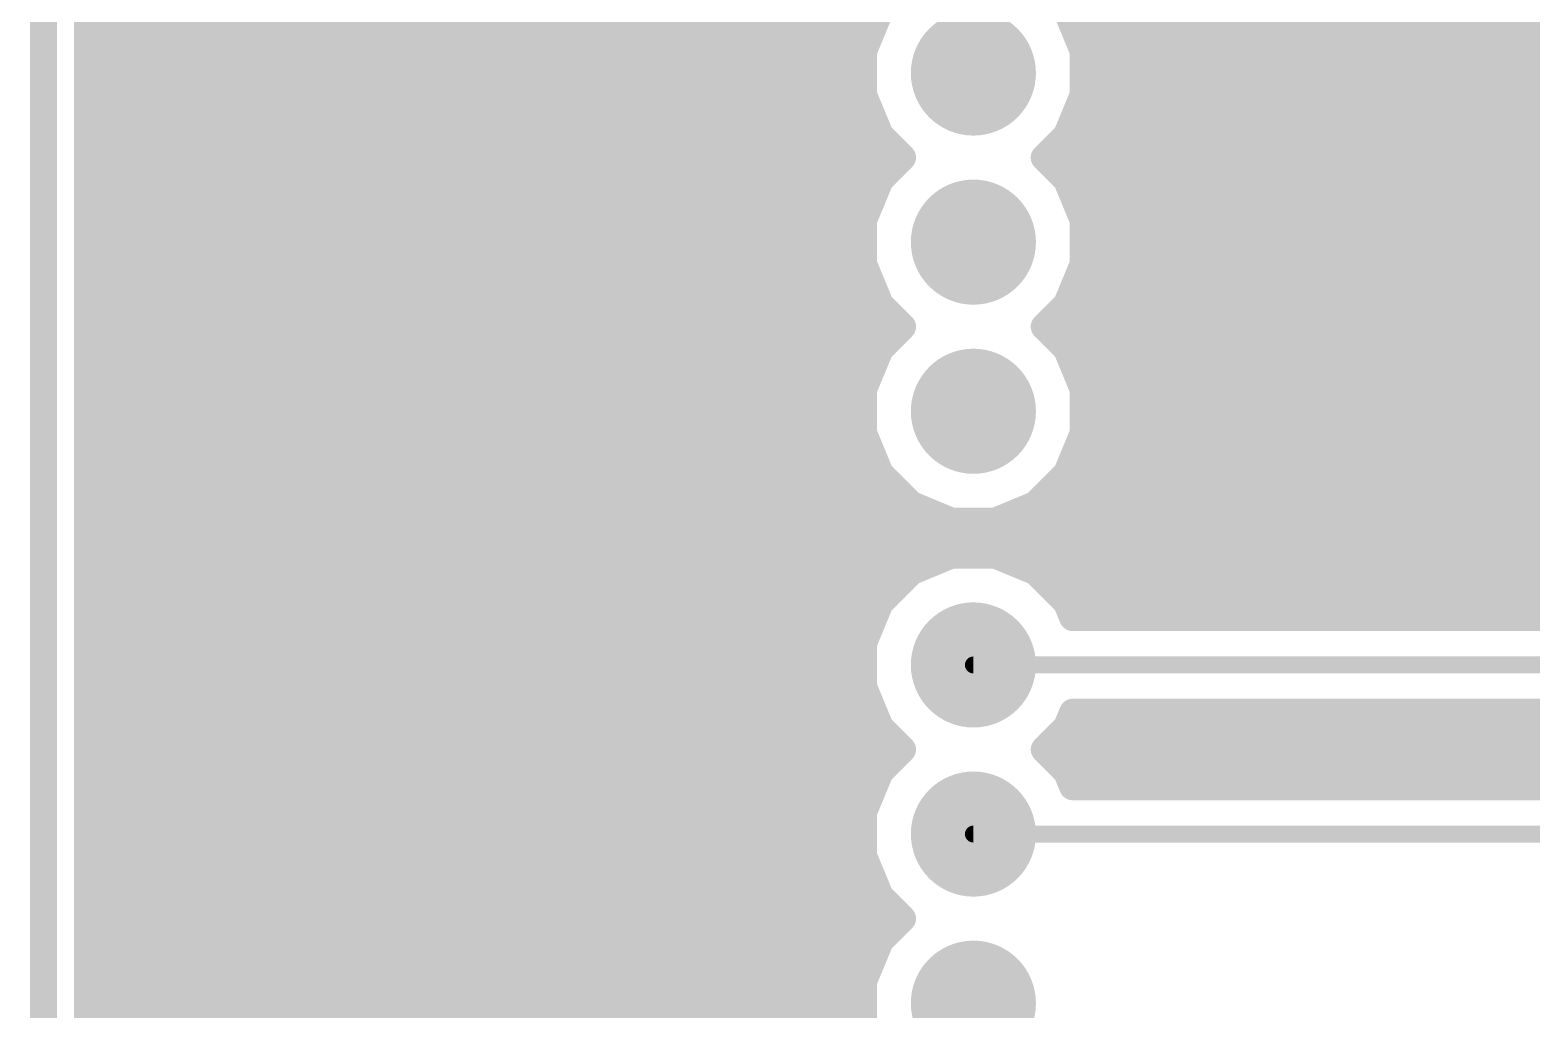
# Model space of a CAD drawing. Extents: x -0.2 to 78.9, y -2.7 to 86.6.
# Drawn here: x -0.2 to 22.36, y 27.84 to 42.56 of the extents above; entities that cross this region are included whole.
import ezdxf

# ---------------------------------------------------------------- set-up
doc = ezdxf.new("R2010")
doc.units = 0
for name, color, linetype in [('16', 174, 'CONTINUOUS'), ('17', 94, 'CONTINUOUS'), ('20', 178, 'CONTINUOUS')]:
    doc.layers.add(name, color=color, linetype=linetype)

# ---------------------------------------------------------------- blocks, each defined once
blk = doc.blocks.new('ROUNDP')
at = {"const_width": 0.5}
blk.add_lwpolyline([(0, -0.25, 1), (0, 0.25, 1), (0, -0.25)], format="xyb", dxfattribs=at)

msp = doc.modelspace()

# ---------------------------------------------------------------- linework, layer by layer
at = {"layer": '16'}
for points, const_width in [([(0.6603, -1.8796), (0.6603, 85.6996)], 0.4064), ([(0.6603, 42.672), (12.4986, 42.672)], 0.4064), ([(12.5703, 42.8452), (12.319, 42.2384)], 0.4064), ([(15.6209, 42.2384), (15.3696, 42.8452)], 0.4064), ([(15.4414, 42.672), (52.8422, 42.672)], 0.4064), ([(0.6603, 42.2656), (12.3303, 42.2656)], 0.4064), ([(12.319, 42.2384), (12.319, 41.5815)], 0.4064), ([(15.6097, 42.2656), (53.2486, 42.2656)], 0.4064), ([(15.6209, 41.5815), (15.6209, 42.2384)], 0.4064), ([(0.6603, 41.8592), (12.319, 41.8592)], 0.4064), ([(15.6209, 41.8592), (53.655, 41.8592)], 0.4064), ([(12.319, 41.5815), (12.5703, 40.9747)], 0.4064), ([(15.3696, 40.9747), (15.6209, 41.5815)], 0.4064), ([(0.6603, 41.4528), (12.3722, 41.4528)], 0.4064), ([(15.5676, 41.4528), (54.0614, 41.4528)], 0.4064), ([(0.6603, 41.0464), (12.5406, 41.0464)], 0.4064), ([(12.5703, 40.9747), (12.9051, 40.64)], 0.4064), ([(15.0348, 40.64), (15.3696, 40.9747)], 0.4064), ([(15.3992, 41.0464), (54.4678, 41.0464)], 0.4064), ([(0.6603, 40.64), (12.9051, 40.64)], 0.4064), ([(12.9051, 40.64), (12.5703, 40.3052)], 0.4064), ([(15.3696, 40.3052), (15.0348, 40.64)], 0.4064), ([(15.0348, 40.64), (54.8742, 40.64)], 0.4064), ([(0.6603, 40.2336), (12.5407, 40.2336)], 0.4064), ([(12.5703, 40.3052), (12.319, 39.6984)], 0.4064), ([(15.6209, 39.6984), (15.3696, 40.3052)], 0.4064), ([(15.3993, 40.2336), (46.5962, 40.2336)], 0.4064), ([(0.6603, 39.8272), (12.3724, 39.8272)], 0.4064), ([(15.5676, 39.8272), (45.934, 39.8272)], 0.4064), ([(12.319, 39.6984), (12.319, 39.0415)], 0.4064), ([(15.6209, 39.0415), (15.6209, 39.6984)], 0.4064), ([(0.6603, 39.4208), (12.319, 39.4208)], 0.4064), ([(15.6209, 39.4208), (45.6563, 39.4208)], 0.4064), ([(0.6603, 39.0144), (12.3302, 39.0144)], 0.4064), ([(12.319, 39.0415), (12.5703, 38.4347)], 0.4064), ([(15.3696, 38.4347), (15.6209, 39.0415)], 0.4064), ([(15.6096, 39.0144), (45.524, 39.0144)], 0.4064), ([(0.6603, 38.608), (12.4985, 38.608)], 0.4064), ([(12.5703, 38.4347), (12.9051, 38.1)], 0.4064), ([(15.0348, 38.1), (15.3696, 38.4347)], 0.4064), ([(15.4413, 38.608), (45.2223, 38.608)], 0.4064), ([(0.6603, 38.2016), (12.8034, 38.2016)], 0.4064), ([(15.1364, 38.2016), (44.8159, 38.2016)], 0.4064), ([(12.9051, 38.1), (12.5703, 37.7652)], 0.4064), ([(15.3696, 37.7652), (15.0348, 38.1)], 0.4064), ([(0.6603, 37.7952), (12.6003, 37.7952)], 0.4064), ([(12.5703, 37.7652), (12.319, 37.1584)], 0.4064), ([(15.3396, 37.7952), (44.4095, 37.7952)], 0.4064), ([(15.6209, 37.1584), (15.3696, 37.7652)], 0.4064), ([(0.6603, 37.3888), (12.4145, 37.3888)], 0.4064), ([(15.5255, 37.3888), (44.0031, 37.3888)], 0.4064), ([(12.319, 37.1584), (12.319, 36.5015)], 0.4064), ([(15.6209, 36.5015), (15.6209, 37.1584)], 0.4064), ([(0.6603, 36.9824), (12.319, 36.9824)], 0.4064), ([(15.6209, 36.9824), (43.5967, 36.9824)], 0.4064), ([(0.6603, 36.576), (12.319, 36.576)], 0.4064), ([(12.319, 36.5015), (12.5703, 35.8947)], 0.4064), ([(15.3696, 35.8947), (15.6209, 36.5015)], 0.4064), ([(15.6209, 36.576), (43.1903, 36.576)], 0.4064), ([(0.6603, 36.1696), (12.4564, 36.1696)], 0.4064), ([(15.4834, 36.1696), (42.7839, 36.1696)], 0.4064), ([(0.6603, 35.7632), (12.7018, 35.7632)], 0.4064), ([(12.5703, 35.8947), (13.0347, 35.4303)], 0.4064), ([(14.9052, 35.4303), (15.3696, 35.8947)], 0.4064), ([(15.2381, 35.7632), (42.3775, 35.7632)], 0.4064), ([(0.6603, 35.3568), (13.2121, 35.3568)], 0.4064), ([(13.0347, 35.4303), (13.6415, 35.179)], 0.4064), ([(14.2984, 35.179), (14.9052, 35.4303)], 0.4064), ([(14.7277, 35.3568), (41.9711, 35.3568)], 0.4064), ([(13.6415, 35.179), (14.2984, 35.179)], 0.4064), ([(0.6603, 34.9504), (41.5647, 34.9504)], 0.4064), ([(13.6415, 34.6709), (13.0347, 34.4196)], 0.4064), ([(14.2984, 34.6709), (13.6415, 34.6709)], 0.4064), ([(14.9052, 34.4196), (14.2984, 34.6709)], 0.4064), ([(0.6603, 34.544), (13.3351, 34.544)], 0.4064), ([(13.0347, 34.4196), (12.5703, 33.9552)], 0.4064), ([(14.6049, 34.544), (41.1583, 34.544)], 0.4064), ([(15.3696, 33.9552), (14.9052, 34.4196)], 0.4064), ([(0.6603, 34.1376), (12.7527, 34.1376)], 0.4064), ([(15.1872, 34.1376), (40.7519, 34.1376)], 0.4064), ([(12.5703, 33.9552), (12.319, 33.3484)], 0.4064), ([(15.4624, 33.7311), (15.3696, 33.9552)], 0.4064), ([(0.6603, 33.7312), (12.4776, 33.7312)], 0.4064), ([(15.4624, 33.7312), (40.3455, 33.7312)], 0.4064), ([(40.3454, 33.7311), (15.4624, 33.7311)], 0.4064), ([(0.6603, 33.3248), (12.319, 33.3248)], 0.4064), ([(12.319, 33.3484), (12.319, 32.6915)], 0.4064), ([(0.6603, 32.9184), (12.319, 32.9184)], 0.4064), ([(13.97, 33.02), (40.64, 33.02)], 0.254), ([(12.319, 32.6915), (12.5703, 32.0847)], 0.4064), ([(0.6603, 32.512), (12.3933, 32.512)], 0.4064), ([(15.3696, 32.0847), (15.4624, 32.3088)], 0.4064), ([(15.4624, 32.3088), (40.7814, 32.3088)], 0.4064), ([(0.6603, 32.1056), (12.5616, 32.1056)], 0.4064), ([(12.5703, 32.0847), (12.9051, 31.75)], 0.4064), ([(15.0348, 31.75), (15.3696, 32.0847)], 0.4064), ([(15.3782, 32.1056), (45.7952, 32.1056)], 0.4064), ([(0.6603, 31.6992), (12.8543, 31.6992)], 0.4064), ([(12.9051, 31.75), (12.5703, 31.4152)], 0.4064), ([(15.3696, 31.4152), (15.0348, 31.75)], 0.4064), ([(15.0856, 31.6992), (45.9409, 31.6992)], 0.4064), ([(12.5703, 31.4152), (12.319, 30.8084)], 0.4064), ([(15.4624, 31.1911), (15.3696, 31.4152)], 0.4064), ([(0.6603, 31.2928), (12.5197, 31.2928)], 0.4064), ([(15.4203, 31.2928), (46.3279, 31.2928)], 0.4064), ([(29.0946, 31.1911), (15.4624, 31.1911)], 0.4064), ([(0.6603, 30.8864), (12.3514, 30.8864)], 0.4064), ([(12.319, 30.8084), (12.319, 30.1515)], 0.4064), ([(0.6603, 30.48), (12.319, 30.48)], 0.4064), ([(13.97, 30.48), (29.21, 30.48)], 0.254), ([(0.6603, 30.0736), (12.3512, 30.0736)], 0.4064), ([(12.319, 30.1515), (12.5703, 29.5447)], 0.4064), ([(0.6603, 29.6672), (12.5195, 29.6672)], 0.4064), ([(12.5703, 29.5447), (12.9051, 29.21)], 0.4064), ([(0.6603, 29.2608), (12.8542, 29.2608)], 0.4064), ([(12.9051, 29.21), (12.5703, 28.8752)], 0.4064), ([(0.6603, 28.8544), (12.5617, 28.8544)], 0.4064), ([(12.5703, 28.8752), (12.319, 28.2684)], 0.4064), ([(0.6603, 28.448), (12.3934, 28.448)], 0.4064), ([(12.319, 28.2684), (12.319, 27.6115)], 0.4064), ([(0.6603, 28.0416), (12.319, 28.0416)], 0.4064), ([(0.6603, 27.6352), (12.319, 27.6352)], 0.4064)]:
    msp.add_lwpolyline(points, dxfattribs=dict(at, const_width=const_width))
for points, const_width in [([(0.6603, 42.7736, 1), (0.6603, 42.5704)], 0.2032), ([(12.4986, 42.5704, 1), (12.4986, 42.7736)], 0.2032), ([(15.4414, 42.7736, 1), (15.4414, 42.5704)], 0.2032), ([(0.6603, 42.3672, 1), (0.6603, 42.164)], 0.2032), ([(12.4206, 42.2384, 1), (12.2174, 42.2384)], 0.2032), ([(12.3303, 42.164, 1), (12.3303, 42.3672)], 0.2032), ([(15.6097, 42.3672, 1), (15.6097, 42.164)], 0.2032), ([(15.7225, 42.2384, 1), (15.5193, 42.2384)], 0.2032), ([(12.2251, 42.2773, 1), (12.4129, 42.1995)], 0.2032), ([(15.527, 42.1995, 1), (15.7148, 42.2773)], 0.2032), ([(0.6603, 41.9608, 1), (0.6603, 41.7576)], 0.2032), ([(12.319, 41.7576, 1), (12.319, 41.9608)], 0.2032), ([(15.6209, 41.9608, 1), (15.6209, 41.7576)], 0.2032), ([(12.4129, 41.6204, 1), (12.2251, 41.5426)], 0.2032), ([(15.7148, 41.5426, 1), (15.527, 41.6204)], 0.2032), ([(0.6603, 41.5544, 1), (0.6603, 41.3512)], 0.2032), ([(12.2174, 41.5815, 1), (12.4206, 41.5815)], 0.2032), ([(12.3722, 41.3512, 1), (12.3722, 41.5544)], 0.2032), ([(15.5676, 41.5544, 1), (15.5676, 41.3512)], 0.2032), ([(15.5193, 41.5815, 1), (15.7225, 41.5815)], 0.2032), ([(0.6603, 41.148, 1), (0.6603, 40.9448)], 0.2032), ([(12.6421, 41.0466, 1), (12.4985, 40.9028)], 0.2032), ([(12.4764, 40.9358, 1), (12.6642, 41.0136)], 0.2032), ([(12.5406, 40.9448, 1), (12.5406, 41.148)], 0.2032), ([(15.2757, 41.0136, 1), (15.4635, 40.9358)], 0.2032), ([(15.3992, 41.148, 1), (15.3992, 40.9448)], 0.2032), ([(15.4414, 40.9028, 1), (15.2978, 41.0466)], 0.2032), ([(0.6603, 40.7416, 1), (0.6603, 40.5384)], 0.2032), ([(12.9769, 40.5682, 1), (12.8333, 40.7118)], 0.2032), ([(12.8333, 40.5681, 1), (12.9769, 40.7119)], 0.2032), ([(12.9051, 40.5384, 1), (12.9051, 40.7416)], 0.2032), ([(15.0348, 40.7416, 1), (15.0348, 40.5384)], 0.2032), ([(14.963, 40.7119, 1), (15.1066, 40.5681)], 0.2032), ([(15.1066, 40.7118, 1), (14.963, 40.5682)], 0.2032), ([(0.6603, 40.3352, 1), (0.6603, 40.132)], 0.2032), ([(12.4985, 40.377, 1), (12.6421, 40.2334)], 0.2032), ([(12.6642, 40.2663, 1), (12.4764, 40.3441)], 0.2032), ([(12.5407, 40.132, 1), (12.5407, 40.3352)], 0.2032), ([(15.4635, 40.3441, 1), (15.2757, 40.2663)], 0.2032), ([(15.3993, 40.3352, 1), (15.3993, 40.132)], 0.2032), ([(15.2978, 40.2334, 1), (15.4414, 40.377)], 0.2032), ([(0.6603, 39.9288, 1), (0.6603, 39.7256)], 0.2032), ([(12.3724, 39.7256, 1), (12.3724, 39.9288)], 0.2032), ([(15.5676, 39.9288, 1), (15.5676, 39.7256)], 0.2032), ([(12.4206, 39.6984, 1), (12.2174, 39.6984)], 0.2032), ([(12.2251, 39.7373, 1), (12.4129, 39.6595)], 0.2032), ([(15.7225, 39.6984, 1), (15.5193, 39.6984)], 0.2032), ([(15.527, 39.6595, 1), (15.7148, 39.7373)], 0.2032), ([(0.6603, 39.5224, 1), (0.6603, 39.3192)], 0.2032), ([(12.319, 39.3192, 1), (12.319, 39.5224)], 0.2032), ([(15.6209, 39.5224, 1), (15.6209, 39.3192)], 0.2032), ([(0.6603, 39.116, 1), (0.6603, 38.9128)], 0.2032), ([(12.4129, 39.0804, 1), (12.2251, 39.0026)], 0.2032), ([(12.2174, 39.0415, 1), (12.4206, 39.0415)], 0.2032), ([(12.3302, 38.9128, 1), (12.3302, 39.116)], 0.2032), ([(15.6096, 39.116, 1), (15.6096, 38.9128)], 0.2032), ([(15.5193, 39.0415, 1), (15.7225, 39.0415)], 0.2032), ([(15.7148, 39.0026, 1), (15.527, 39.0804)], 0.2032), ([(0.6603, 38.7096, 1), (0.6603, 38.5064)], 0.2032), ([(12.6421, 38.5066, 1), (12.4985, 38.3628)], 0.2032), ([(12.4985, 38.5064, 1), (12.4985, 38.7096)], 0.2032), ([(15.4414, 38.3628, 1), (15.2978, 38.5066)], 0.2032), ([(15.4413, 38.7096, 1), (15.4413, 38.5064)], 0.2032), ([(0.6603, 38.3032, 1), (0.6603, 38.1)], 0.2032), ([(12.4764, 38.3958, 1), (12.6642, 38.4736)], 0.2032), ([(12.8034, 38.1, 1), (12.8034, 38.3032)], 0.2032), ([(15.1364, 38.3032, 1), (15.1364, 38.1)], 0.2032), ([(15.2757, 38.4736, 1), (15.4635, 38.3958)], 0.2032), ([(12.9769, 38.0282, 1), (12.8333, 38.1718)], 0.2032), ([(12.8333, 38.0281, 1), (12.9769, 38.1719)], 0.2032), ([(14.963, 38.1719, 1), (15.1066, 38.0281)], 0.2032), ([(15.1066, 38.1718, 1), (14.963, 38.0282)], 0.2032), ([(0.6603, 37.8968, 1), (0.6603, 37.6936)], 0.2032), ([(12.4985, 37.837, 1), (12.6421, 37.6934)], 0.2032), ([(12.6642, 37.7263, 1), (12.4764, 37.8041)], 0.2032), ([(12.6003, 37.6936, 1), (12.6003, 37.8968)], 0.2032), ([(15.3396, 37.8968, 1), (15.3396, 37.6936)], 0.2032), ([(15.4635, 37.8041, 1), (15.2757, 37.7263)], 0.2032), ([(15.2978, 37.6934, 1), (15.4414, 37.837)], 0.2032), ([(0.6603, 37.4904, 1), (0.6603, 37.2872)], 0.2032), ([(12.4145, 37.2872, 1), (12.4145, 37.4904)], 0.2032), ([(15.5255, 37.4904, 1), (15.5255, 37.2872)], 0.2032), ([(12.4206, 37.1584, 1), (12.2174, 37.1584)], 0.2032), ([(12.2251, 37.1973, 1), (12.4129, 37.1195)], 0.2032), ([(15.7225, 37.1584, 1), (15.5193, 37.1584)], 0.2032), ([(15.527, 37.1195, 1), (15.7148, 37.1973)], 0.2032), ([(0.6603, 37.084, 1), (0.6603, 36.8808)], 0.2032), ([(12.319, 36.8808, 1), (12.319, 37.084)], 0.2032), ([(15.6209, 37.084, 1), (15.6209, 36.8808)], 0.2032), ([(0.6603, 36.6776, 1), (0.6603, 36.4744)], 0.2032), ([(12.4129, 36.5404, 1), (12.2251, 36.4626)], 0.2032), ([(12.2174, 36.5015, 1), (12.4206, 36.5015)], 0.2032), ([(12.319, 36.4744, 1), (12.319, 36.6776)], 0.2032), ([(15.6209, 36.6776, 1), (15.6209, 36.4744)], 0.2032), ([(15.5193, 36.5015, 1), (15.7225, 36.5015)], 0.2032), ([(15.7148, 36.4626, 1), (15.527, 36.5404)], 0.2032), ([(0.6603, 36.2712, 1), (0.6603, 36.068)], 0.2032), ([(12.4564, 36.068, 1), (12.4564, 36.2712)], 0.2032), ([(15.4834, 36.2712, 1), (15.4834, 36.068)], 0.2032), ([(0.6603, 35.8648, 1), (0.6603, 35.6616)], 0.2032), ([(12.6421, 35.9665, 1), (12.4985, 35.8229)], 0.2032), ([(12.4764, 35.8558, 1), (12.6642, 35.9336)], 0.2032), ([(12.7018, 35.6616, 1), (12.7018, 35.8648)], 0.2032), ([(15.2381, 35.8648, 1), (15.2381, 35.6616)], 0.2032), ([(15.2757, 35.9336, 1), (15.4635, 35.8558)], 0.2032), ([(15.4414, 35.8229, 1), (15.2978, 35.9665)], 0.2032), ([(0.6603, 35.4584, 1), (0.6603, 35.2552)], 0.2032), ([(13.0736, 35.5242, 1), (12.9958, 35.3364)], 0.2032), ([(12.9629, 35.3585, 1), (13.1065, 35.5021)], 0.2032), ([(13.2121, 35.2552, 1), (13.2121, 35.4584)], 0.2032), ([(14.7277, 35.4584, 1), (14.7277, 35.2552)], 0.2032), ([(14.8334, 35.5021, 1), (14.977, 35.3585)], 0.2032), ([(14.9441, 35.3364, 1), (14.8663, 35.5242)], 0.2032), ([(13.6415, 35.2806, 1), (13.6415, 35.0774)], 0.2032), ([(13.6026, 35.0851, 1), (13.6804, 35.2729)], 0.2032), ([(14.2595, 35.2729, 1), (14.3373, 35.0851)], 0.2032), ([(14.2984, 35.0774, 1), (14.2984, 35.2806)], 0.2032), ([(0.6603, 35.052, 1), (0.6603, 34.8488)], 0.2032), ([(13.6415, 34.7725, 1), (13.6415, 34.5693)], 0.2032), ([(13.6804, 34.577, 1), (13.6026, 34.7648)], 0.2032), ([(14.3373, 34.7648, 1), (14.2595, 34.577)], 0.2032), ([(14.2984, 34.5693, 1), (14.2984, 34.7725)], 0.2032), ([(0.6603, 34.6456, 1), (0.6603, 34.4424)], 0.2032), ([(12.9958, 34.5135, 1), (13.0736, 34.3257)], 0.2032), ([(13.1065, 34.3478, 1), (12.9629, 34.4914)], 0.2032), ([(13.3351, 34.4424, 1), (13.3351, 34.6456)], 0.2032), ([(14.6049, 34.6456, 1), (14.6049, 34.4424)], 0.2032), ([(14.977, 34.4914, 1), (14.8334, 34.3478)], 0.2032), ([(14.8663, 34.3257, 1), (14.9441, 34.5135)], 0.2032), ([(0.6603, 34.2392, 1), (0.6603, 34.036)], 0.2032), ([(12.7527, 34.036, 1), (12.7527, 34.2392)], 0.2032), ([(15.1872, 34.2392, 1), (15.1872, 34.036)], 0.2032), ([(12.4985, 34.027, 1), (12.6421, 33.8834)], 0.2032), ([(12.6642, 33.9163, 1), (12.4764, 33.9941)], 0.2032), ([(15.4635, 33.9941, 1), (15.2757, 33.9163)], 0.2032), ([(15.2978, 33.8834, 1), (15.4414, 34.027)], 0.2032), ([(0.6603, 33.8328, 1), (0.6603, 33.6296)], 0.2032), ([(12.4776, 33.6296, 1), (12.4776, 33.8328)], 0.2032), ([(15.4624, 33.8328, 1), (15.4624, 33.6296)], 0.2032), ([(15.4624, 33.8327, 1), (15.4624, 33.6295)], 0.2032), ([(15.3685, 33.6922, 1), (15.5563, 33.77)], 0.2032), ([(0.6603, 33.4264, 1), (0.6603, 33.2232)], 0.2032), ([(12.4206, 33.3484, 1), (12.2174, 33.3484)], 0.2032), ([(12.2251, 33.3873, 1), (12.4129, 33.3095)], 0.2032), ([(12.319, 33.2232, 1), (12.319, 33.4264)], 0.2032), ([(0.6603, 33.02, 1), (0.6603, 32.8168)], 0.2032), ([(12.319, 32.8168, 1), (12.319, 33.02)], 0.2032), ([(13.97, 33.0835, 1), (13.97, 32.9565)], 0.127), ([(12.4129, 32.7304, 1), (12.2251, 32.6526)], 0.2032), ([(12.2174, 32.6915, 1), (12.4206, 32.6915)], 0.2032), ([(0.6603, 32.6136, 1), (0.6603, 32.4104)], 0.2032), ([(12.3933, 32.4104, 1), (12.3933, 32.6136)], 0.2032), ([(15.4624, 32.4104, 1), (15.4624, 32.2072)], 0.2032), ([(15.5563, 32.2699, 1), (15.3685, 32.3477)], 0.2032), ([(0.6603, 32.2072, 1), (0.6603, 32.004)], 0.2032), ([(12.6421, 32.1566, 1), (12.4985, 32.0128)], 0.2032), ([(12.5616, 32.004, 1), (12.5616, 32.2072)], 0.2032), ([(15.3782, 32.2072, 1), (15.3782, 32.004)], 0.2032), ([(15.4414, 32.0128, 1), (15.2978, 32.1566)], 0.2032), ([(12.4764, 32.0458, 1), (12.6642, 32.1236)], 0.2032), ([(15.2757, 32.1236, 1), (15.4635, 32.0458)], 0.2032), ([(0.6603, 31.8008, 1), (0.6603, 31.5976)], 0.2032), ([(12.9769, 31.6782, 1), (12.8333, 31.8218)], 0.2032), ([(12.8333, 31.6781, 1), (12.9769, 31.8219)], 0.2032), ([(12.8543, 31.5976, 1), (12.8543, 31.8008)], 0.2032), ([(14.963, 31.8219, 1), (15.1066, 31.6781)], 0.2032), ([(15.1066, 31.8218, 1), (14.963, 31.6782)], 0.2032), ([(15.0856, 31.8008, 1), (15.0856, 31.5976)], 0.2032), ([(12.6642, 31.3763, 1), (12.4764, 31.4541)], 0.2032), ([(15.4635, 31.4541, 1), (15.2757, 31.3763)], 0.2032), ([(0.6603, 31.3944, 1), (0.6603, 31.1912)], 0.2032), ([(12.4985, 31.487, 1), (12.6421, 31.3434)], 0.2032), ([(12.5197, 31.1912, 1), (12.5197, 31.3944)], 0.2032), ([(15.2978, 31.3434, 1), (15.4414, 31.487)], 0.2032), ([(15.4203, 31.3944, 1), (15.4203, 31.1912)], 0.2032), ([(15.4624, 31.2927, 1), (15.4624, 31.0895)], 0.2032), ([(15.3685, 31.1522, 1), (15.5563, 31.23)], 0.2032), ([(0.6603, 30.988, 1), (0.6603, 30.7848)], 0.2032), ([(12.4206, 30.8084, 1), (12.2174, 30.8084)], 0.2032), ([(12.2251, 30.8473, 1), (12.4129, 30.7695)], 0.2032), ([(12.3514, 30.7848, 1), (12.3514, 30.988)], 0.2032), ([(0.6603, 30.5816, 1), (0.6603, 30.3784)], 0.2032), ([(12.319, 30.3784, 1), (12.319, 30.5816)], 0.2032), ([(13.97, 30.5435, 1), (13.97, 30.4165)], 0.127), ([(0.6603, 30.1752, 1), (0.6603, 29.972)], 0.2032), ([(12.4129, 30.1904, 1), (12.2251, 30.1126)], 0.2032), ([(12.2174, 30.1515, 1), (12.4206, 30.1515)], 0.2032), ([(12.3512, 29.972, 1), (12.3512, 30.1752)], 0.2032), ([(0.6603, 29.7688, 1), (0.6603, 29.5656)], 0.2032), ([(12.5195, 29.5656, 1), (12.5195, 29.7688)], 0.2032), ([(12.6421, 29.6166, 1), (12.4985, 29.4728)], 0.2032), ([(12.4764, 29.5058, 1), (12.6642, 29.5836)], 0.2032), ([(0.6603, 29.3624, 1), (0.6603, 29.1592)], 0.2032), ([(12.9769, 29.1382, 1), (12.8333, 29.2818)], 0.2032), ([(12.8333, 29.1381, 1), (12.9769, 29.2819)], 0.2032), ([(12.8542, 29.1592, 1), (12.8542, 29.3624)], 0.2032), ([(0.6603, 28.956, 1), (0.6603, 28.7528)], 0.2032), ([(12.4985, 28.947, 1), (12.6421, 28.8034)], 0.2032), ([(12.6642, 28.8363, 1), (12.4764, 28.9141)], 0.2032), ([(12.5617, 28.7528, 1), (12.5617, 28.956)], 0.2032), ([(0.6603, 28.5496, 1), (0.6603, 28.3464)], 0.2032), ([(12.4206, 28.2684, 1), (12.2174, 28.2684)], 0.2032), ([(12.3934, 28.3464, 1), (12.3934, 28.5496)], 0.2032), ([(0.6603, 28.1432, 1), (0.6603, 27.94)], 0.2032), ([(12.2251, 28.3073, 1), (12.4129, 28.2295)], 0.2032), ([(12.319, 27.94, 1), (12.319, 28.1432)], 0.2032)]:
    msp.add_lwpolyline(points, format="xyb", dxfattribs=dict(at, const_width=const_width))
at = {"layer": '20', "const_width": 0.4064}
msp.add_lwpolyline([(0, -2.54), (0, 86.36)], dxfattribs=at)

# ---------------------------------------------------------------- block references
at = {"layer": '17', "xscale": 1.8796, "yscale": 1.8796, "rotation": 90}
for p in [(13.97, 41.91), (13.97, 39.37), (13.97, 36.83), (13.97, 33.02), (13.97, 30.48), (13.97, 27.94)]:
    msp.add_blockref('ROUNDP', p, dxfattribs=at)

doc.saveas('drawing.dxf')
